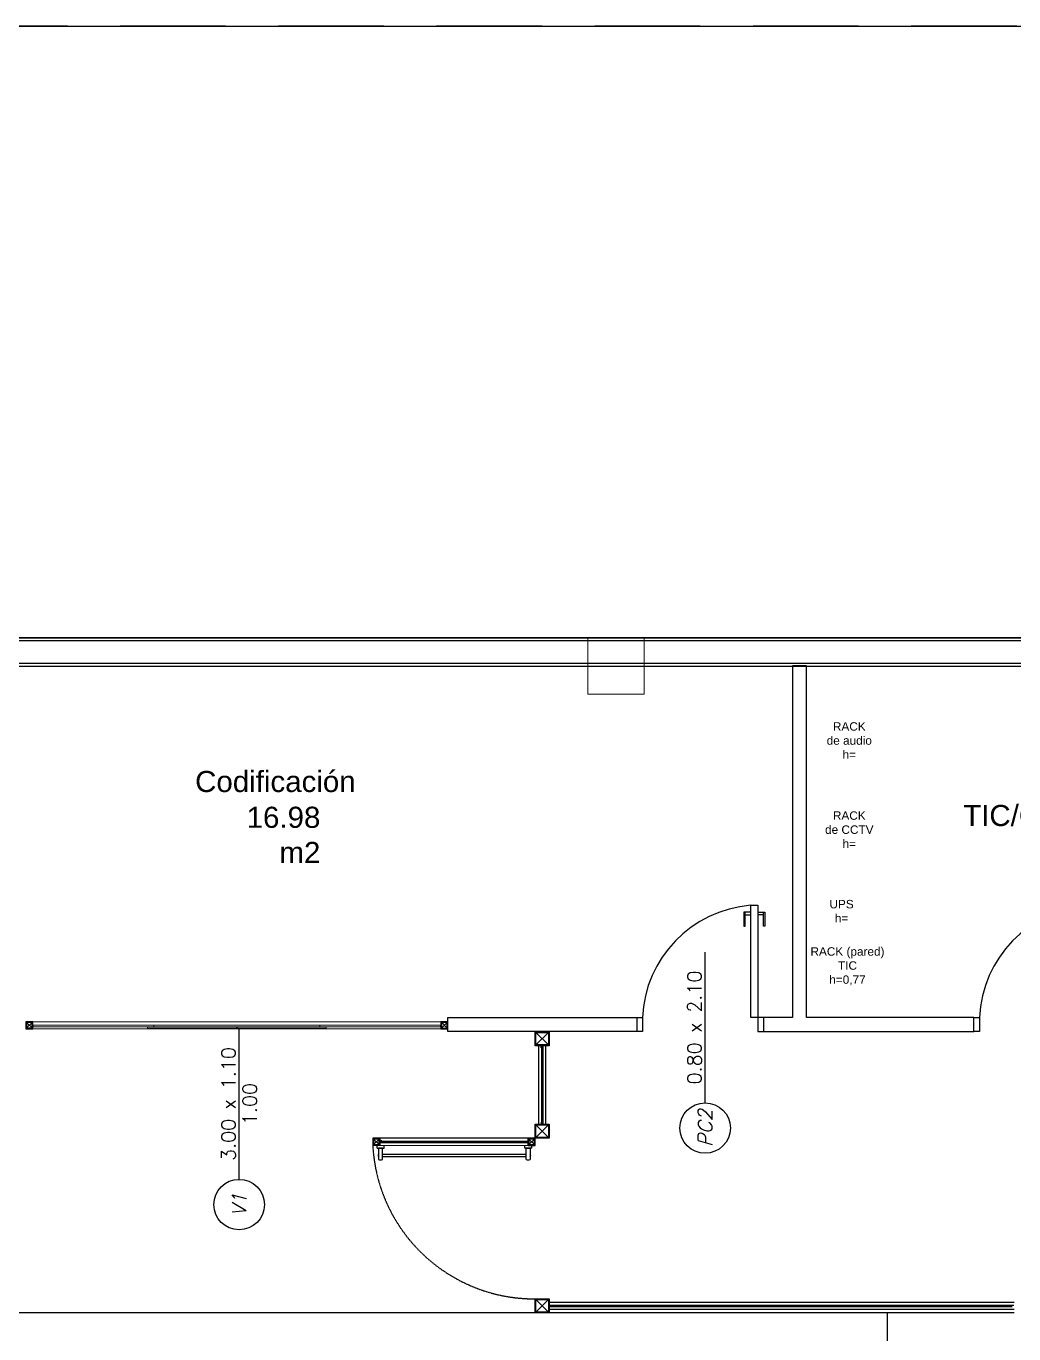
# Model space of a CAD drawing. Header units: millimetres. Extents: x 2698011 to 2856548, y 1019778 to 1210064.
# Drawn here: x 2744734 to 2751756, y 1168062 to 1177361 of the extents above; entities that cross this region are included whole.
import ezdxf
from ezdxf.enums import TextEntityAlignment as Align

# ---------------------------------------------------------------- set-up
doc = ezdxf.new("R2010")
doc.units = ezdxf.units.MM
for name, pattern in [('CONTINUA', [0]), ('DASHED2', [9.525, 6.35, -3.175]), ('HIDDEN', [0.375, 0.25, -0.125]), ('HIDDEN2', [4.7625, 3.175, -1.5875])]:
    doc.linetypes.add(name, pattern=pattern)
for name, color, linetype in [('.REVOQUE', 9, 'Continuous'), ('1- MUROS', 9, 'Continuous'), ('_Proyecciones', 9, 'DASHED2'), ('A-Aberturas', 9, 'Continuous'), ('Arq. Mamparas metálicas', 9, 'Continuous'), ('DURLOCK', 9, 'Continuous'), ('GRADIL', 9, 'Continuous'), ('LOTES', 9, 'Continuous'), ('M-Mampara', 9, 'CONTINUA'), ('Mampostería', 9, 'Continuous'), ('nombre de locales', 9, 'Continuous'), ('nombre de locales-m2', 9, 'Continuous'), ('nomenclatura de aberturas', 9, 'Continuous'), ('Pilar-met', 9, 'CONTINUA'), ('piso', 9, 'Continuous'), ('Textos', 9, 'Continuous')]:
    doc.layers.add(name, color=color, linetype=linetype)
doc.layers.add('ABERTURAS_ALUMINIO', color=9, linetype='Continuous', lineweight=20)
doc.layers.add('PILAR_REF', color=9, linetype='Continuous', lineweight=0)
doc.styles.add('_ROMANS', font='ROMANS.SHX')
doc.styles.add('_Romans Obl', font='ROMANS.SHX', dxfattribs={"oblique": 15})
doc.styles.add('arial', font='arial.ttf')
doc.styles.get("Standard").update_dxf_attribs({"font": 'arial.ttf'})

# ---------------------------------------------------------------- blocks, each defined once
blk = doc.blocks.new('A$C1FB93DB3')
at = {"layer": 'LOTES', "linetype": 'HIDDEN', "ltscale": 3}
blk.add_line((-9.0237, -10.8426), (-18.1495, -104.5753), dxfattribs=at)
at = {"layer": 'LOTES', "ltscale": 3}
blk.add_line((-5.1149, -15.5849), (-13.3985, -100.6673), dxfattribs=at)
blk = doc.blocks.new('A$C41334740')
at = {"linetype": 'ByBlock'}
for points, elevation in [([(0.01, 0.8), (0.05, 0.8), (0.05, 0.9), (0.05, 0.9), (0.05, 0.9), (0.01, 0.9)], 41.5944), ([(0.91, 0.8), (0.87, 0.8), (0.87, 0.9), (0.87, 0.9), (0.87, 0.9), (0.91, 0.9)], 41.5948), ([(0.05, 0.05), (0, 0.05), (0, 0.15), (0.01, 0.15), (0.01, 0.05)], 41.5944), ([(0.1, 0.05), (0.15, 0.05), (0.15, 0.15), (0.14, 0.15), (0.14, 0.05)], 41.5944), ([(0.01, 0.07), (0.05, 0.07)], 41.5944), ([(0.14, 0.07), (0.1, 0.07)], 41.5944)]:
    blk.add_lwpolyline(points, dxfattribs=dict(at, elevation=elevation))
at = {"linetype": 'ByBlock', "elevation": 41.5944}
blk.add_lwpolyline([(0.05, 0), (0.05, 0.8), (0.1, 0.8), (0.1, 0)], close=True, dxfattribs=at)
at = {"linetype": 'ByBlock'}
blk.add_arc((0.0325, 0.8371, 41.5952), 0.8383, 274.61539, 357.46275, dxfattribs=at)
blk = doc.blocks.new('cot abert izq')
blk.add_line((0.359, 0), (2.501, 0))
blk.add_circle((0, 0), 0.359)
at = {"style": '_ROMANS'}
for tag, p in [('DIM', (1.43, 0.05)), ('ANT', (1.43, -0.25))]:
    blk.add_attdef(tag, text='', height=0.2, rotation=360, dxfattribs=at).set_placement(p, align=Align.CENTER)
at = {"style": '_Romans Obl', "oblique": 15}
blk.add_attdef('ABERTURA', text='', height=0.2, rotation=360, dxfattribs=at).set_placement((0, 0), align=Align.MIDDLE_CENTER)

msp = doc.modelspace()

# ---------------------------------------------------------------- hatches: boundary and pattern name
at = {"layer": 'ABERTURAS_ALUMINIO'}
for points in [[(2744798.025, 1170243.753), (2744781.091, 1170243.753), (2744781.091, 1170257.622), (2744798.025, 1170257.622), (2744798.025, 1170255.688), (2744783.025, 1170255.688), (2744783.025, 1170245.688), (2744798.025, 1170245.688)], [(2746214.362, 1170230.39), (2746231.296, 1170230.39), (2746231.296, 1170244.259), (2746214.362, 1170244.259), (2746214.362, 1170242.324), (2746229.362, 1170242.324), (2746229.362, 1170232.324), (2746214.362, 1170232.324)], [(2746248.019, 1170230.39), (2746231.085, 1170230.39), (2746231.085, 1170244.259), (2746248.019, 1170244.259), (2746248.019, 1170242.324), (2746233.019, 1170242.324), (2746233.019, 1170232.324), (2746248.019, 1170232.324)], [(2747664.15, 1170243.753), (2747681.085, 1170243.753), (2747681.085, 1170257.622), (2747664.15, 1170257.622), (2747664.15, 1170255.688), (2747679.15, 1170255.688), (2747679.15, 1170245.688), (2747664.15, 1170245.688)]]:
    msp.add_hatch(color=256, dxfattribs=at).paths.add_polyline_path(points)

# ---------------------------------------------------------------- linework, layer by layer
at = {"layer": '.REVOQUE'}
msp.add_lwpolyline([(2741975.849, 1172810.659), (2762493.242, 1172810.676), (2762493.082, 1173010.339), (2741825.849, 1173010.659), (2741825.849, 1170210.659), (2741975.849, 1170210.659)], close=True, dxfattribs=at)
at = {"layer": '1- MUROS', "elevation": -0.018}
msp.add_lwpolyline([(2751472.906, 1170210.677), (2751472.914, 1170310.677), (2750282.028, 1170310.659), (2750282.028, 1172810.813), (2750182.028, 1172810.813), (2750182.028, 1170310.659), (2749975.391, 1170310.659), (2749975.39, 1170210.659), (2751472.906, 1170210.677)], dxfattribs=at)
at = {"layer": '_Proyecciones', "linetype": 'Continuous', "ltscale": 2.5}
for p, q in [((2747228.25, 1169381.995), (2747228.25, 1169401.995)), ((2747228.25, 1169381.995), (2747278.25, 1169381.995)), ((2747278.25, 1169381.995), (2747278.25, 1169401.995)), ((2748278.25, 1169381.995), (2748278.25, 1169401.995)), ((2748328.25, 1169381.995), (2748278.25, 1169381.995)), ((2748328.25, 1169381.995), (2748328.25, 1169401.995))]:
    msp.add_line(p, q, dxfattribs=at)
for points in [[(2747238.25, 1169381.995), (2747238.25, 1169301.995)], [(2747268.25, 1169301.995), (2747268.25, 1169301.995), (2747268.25, 1169381.995), (2747238.25, 1169381.995)], [(2748288.25, 1169301.995), (2748288.25, 1169301.995), (2748288.25, 1169381.995), (2748318.25, 1169381.995)], [(2748318.25, 1169381.995), (2748318.25, 1169301.995)], [(2747238.25, 1169339.201), (2747238.25, 1169319.201)], [(2748288.25, 1169319.201), (2747268.25, 1169319.201), (2747268.25, 1169339.201), (2748288.25, 1169339.201)]]:
    msp.add_lwpolyline(points, dxfattribs=at)
for centre, radius, start, end in [((2747255.431, 1169329.201), 19.879, 149.7978281, 210.2021719), ((2747253.25, 1169331.062), 32.709, 242.7040034, 297.2959966), ((2748303.25, 1169331.062), 32.709, 242.7040034, 297.2959966), ((2748301.07, 1169329.201), 19.879, 329.7978281, 30.2021719)]:
    msp.add_arc(centre, radius, start, end, dxfattribs=at)
at = {"layer": 'A-Aberturas'}
for p, q in [((2744776.091, 1170236.768), (2744736.091, 1170276.768)), ((2744736.091, 1170236.768), (2744776.091, 1170276.768)), ((2744776.091, 1170236.768), (2744736.091, 1170276.768)), ((2744736.091, 1170236.768), (2744776.091, 1170276.768)), ((2747686.085, 1170235.39), (2747726.085, 1170275.39)), ((2747686.085, 1170235.39), (2747726.085, 1170275.39)), ((2747726.085, 1170235.39), (2747688.019, 1170275.39)), ((2747726.085, 1170235.39), (2747688.019, 1170275.39)), ((2748353.135, 1168280.323), (2748353.135, 1168230.323)), ((2748353.135, 1168280.323), (2748353.135, 1168230.323)), ((2748353.135, 1168280.323), (2748353.135, 1168230.323)), ((2748353.135, 1168280.323), (2748353.135, 1168230.323))]:
    msp.add_line(p, q, dxfattribs=at)
at = {"layer": 'A-Aberturas', "linetype": 'ByBlock'}
for p, q in [((2748448.25, 1170115.649), (2748358.25, 1170205.659)), ((2748448.25, 1170205.659), (2748358.25, 1170115.659)), ((2748448.25, 1170115.649), (2748358.25, 1170205.659)), ((2748448.25, 1170205.659), (2748358.25, 1170115.659)), ((2748448.253, 1169456.984), (2748358.254, 1169546.995)), ((2748448.254, 1169546.995), (2748358.254, 1169456.995)), ((2748448.253, 1169456.984), (2748358.254, 1169546.995)), ((2748448.254, 1169546.995), (2748358.254, 1169456.995)), ((2748448.135, 1168215.574), (2748358.135, 1168305.584)), ((2748448.135, 1168305.584), (2748358.135, 1168215.584)), ((2748448.135, 1168215.574), (2748358.135, 1168305.584)), ((2748448.135, 1168305.584), (2748358.135, 1168215.584))]:
    msp.add_line(p, q, dxfattribs=at)
at = {"layer": 'A-Aberturas'}
for points in [[(2744736.091, 1170236.768), (2744776.091, 1170236.768), (2744776.091, 1170276.768), (2744736.091, 1170276.768)], [(2744736.091, 1170236.768), (2744776.091, 1170236.768), (2744776.091, 1170276.768), (2744736.091, 1170276.768)], [(2747686.085, 1170235.39), (2747726.085, 1170235.39), (2747726.085, 1170275.39), (2747686.085, 1170275.39)], [(2747686.085, 1170235.39), (2747726.085, 1170235.39), (2747726.085, 1170275.39), (2747686.085, 1170275.39)]]:
    msp.add_lwpolyline(points, close=True, dxfattribs=at)
at = {"layer": 'A-Aberturas', "linetype": 'ByBlock'}
for points in [[(2748410.75, 1170110.659), (2748410.75, 1170108.159), (2748398.25, 1170108.159), (2748398.25, 1170095.659), (2748395.75, 1170095.659), (2748395.75, 1170110.659), (2748410.75, 1170110.659)], [(2748410.75, 1170110.659), (2748410.75, 1170108.159), (2748398.25, 1170108.159), (2748398.25, 1170095.659), (2748395.75, 1170095.659), (2748395.75, 1170110.659), (2748410.75, 1170110.659)], [(2748410.751, 1169551.995), (2748410.751, 1169554.495), (2748398.251, 1169554.495), (2748398.251, 1169566.995), (2748395.751, 1169566.995), (2748395.751, 1169551.995), (2748410.751, 1169551.995)], [(2748453.135, 1168268.028), (2748455.635, 1168268.028), (2748455.635, 1168255.528), (2748468.135, 1168255.528), (2748468.135, 1168253.028), (2748453.135, 1168253.028), (2748453.135, 1168268.028)], [(2748453.135, 1168268.028), (2748455.635, 1168268.028), (2748455.635, 1168255.528), (2748468.135, 1168255.528), (2748468.135, 1168253.028), (2748453.135, 1168253.028), (2748453.135, 1168268.028)]]:
    msp.add_lwpolyline(points, dxfattribs=at)
at = {"layer": 'ABERTURAS_ALUMINIO'}
for p, q in [((2744781.091, 1170280.39), (2747681.085, 1170280.39)), ((2744781.091, 1170243.753), (2747681.085, 1170243.753)), ((2746231.085, 1170230.39), (2744781.091, 1170230.39)), ((2744798.025, 1170257.622), (2745931.19, 1170257.622)), ((2744931.091, 1170230.39), (2747681.085, 1170230.39)), ((2747664.15, 1170257.622), (2745931.19, 1170257.622))]:
    msp.add_line(p, q, dxfattribs=at)
for points in [[(2744798.025, 1170243.753), (2744781.091, 1170243.753), (2744781.091, 1170257.622), (2744798.025, 1170257.622), (2744798.025, 1170255.688), (2744783.025, 1170255.688), (2744783.025, 1170245.688), (2744798.025, 1170245.688)], [(2744783.025, 1170255.688), (2745641.091, 1170255.688), (2745641.091, 1170245.688), (2744783.025, 1170245.688)], [(2746229.362, 1170242.324), (2745596.091, 1170242.324), (2745596.091, 1170232.324), (2746229.362, 1170232.324)], [(2746214.362, 1170230.39), (2746231.296, 1170230.39), (2746231.296, 1170244.259), (2746214.362, 1170244.259), (2746214.362, 1170242.324), (2746229.362, 1170242.324), (2746229.362, 1170232.324), (2746214.362, 1170232.324)], [(2746248.019, 1170230.39), (2746231.085, 1170230.39), (2746231.085, 1170244.259), (2746248.019, 1170244.259), (2746248.019, 1170242.324), (2746233.019, 1170242.324), (2746233.019, 1170232.324), (2746248.019, 1170232.324)], [(2746233.019, 1170242.324), (2746866.085, 1170242.324), (2746866.085, 1170232.324), (2746233.019, 1170232.324)], [(2747679.15, 1170255.688), (2746821.085, 1170255.688), (2746821.085, 1170245.688), (2747679.15, 1170245.688)], [(2747664.15, 1170243.753), (2747681.085, 1170243.753), (2747681.085, 1170257.622), (2747664.15, 1170257.622), (2747664.15, 1170255.688), (2747679.15, 1170255.688), (2747679.15, 1170245.688), (2747664.15, 1170245.688)]]:
    msp.add_lwpolyline(points, close=True, dxfattribs=at)
at = {"layer": 'Arq. Mamparas metálicas'}
for points in [[(2748453.25, 1170210.659), (2748453.25, 1170110.659), (2748353.25, 1170110.659), (2748353.25, 1170210.659)], [(2748453.25, 1170210.659), (2748453.25, 1170110.659), (2748353.25, 1170110.659), (2748353.25, 1170210.659)], [(2748448.25, 1170205.659), (2748448.25, 1170115.659), (2748358.25, 1170115.659), (2748358.25, 1170205.659)], [(2748448.25, 1170205.659), (2748448.25, 1170115.659), (2748358.25, 1170115.659), (2748358.25, 1170205.659)], [(2748448.25, 1170205.659), (2748448.25, 1170115.659), (2748358.25, 1170115.659), (2748358.25, 1170205.659)], [(2748448.25, 1170205.659), (2748448.25, 1170115.659), (2748358.25, 1170115.659), (2748358.25, 1170205.659)], [(2748453.254, 1169551.995), (2748453.254, 1169451.995), (2748353.254, 1169451.995), (2748353.254, 1169551.995)], [(2748453.254, 1169551.995), (2748453.254, 1169451.995), (2748353.254, 1169451.995), (2748353.254, 1169551.995)], [(2748448.253, 1169546.995), (2748448.253, 1169456.995), (2748358.253, 1169456.995), (2748358.253, 1169546.995)], [(2748448.253, 1169546.995), (2748448.253, 1169456.995), (2748358.253, 1169456.995), (2748358.253, 1169546.995)], [(2748448.254, 1169546.995), (2748448.254, 1169456.995), (2748358.254, 1169456.995), (2748358.254, 1169546.995)], [(2748448.254, 1169546.995), (2748448.254, 1169456.995), (2748358.254, 1169456.995), (2748358.254, 1169546.995)], [(2747248.131, 1169402.14), (2747248.131, 1169452.14), (2747198.131, 1169452.14), (2747198.131, 1169402.14)], [(2747248.132, 1169402.14), (2747248.132, 1169452.14), (2747198.132, 1169452.14), (2747198.132, 1169402.14)], [(2747248.131, 1169452.137), (2747248.131, 1169402.144), (2748303.25, 1169401.998), (2748303.25, 1169451.991)], [(2748353.25, 1169401.995), (2748353.25, 1169451.995), (2748303.25, 1169451.995), (2748303.25, 1169401.995)], [(2747243.131, 1169407.14), (2747243.131, 1169447.14), (2747203.131, 1169447.14), (2747203.131, 1169407.14)], [(2747243.132, 1169407.14), (2747243.132, 1169447.14), (2747203.132, 1169447.14), (2747203.132, 1169407.14)], [(2748348.25, 1169406.995), (2748348.25, 1169446.995), (2748308.25, 1169446.995), (2748308.25, 1169406.995)], [(2748453.135, 1168310.584), (2748453.135, 1168210.584), (2748353.135, 1168210.584), (2748353.135, 1168310.584)], [(2748453.135, 1168310.584), (2748453.135, 1168210.584), (2748353.135, 1168210.584), (2748353.135, 1168310.584)], [(2748448.135, 1168305.584), (2748448.135, 1168215.584), (2748358.135, 1168215.584), (2748358.135, 1168305.584)], [(2748448.135, 1168305.584), (2748448.135, 1168215.584), (2748358.135, 1168215.584), (2748358.135, 1168305.584)], [(2748448.135, 1168305.584), (2748448.135, 1168215.584), (2748358.135, 1168215.584), (2748358.135, 1168305.584)], [(2748448.135, 1168305.584), (2748448.135, 1168215.584), (2748358.135, 1168215.584), (2748358.135, 1168305.584)]]:
    msp.add_lwpolyline(points, close=True, dxfattribs=at)
at = {"layer": 'DURLOCK'}
msp.add_lwpolyline([(2749075.416, 1170210.659), (2747731.085, 1170210.659), (2747731.085, 1170310.659), (2749075.416, 1170310.659)], close=True, dxfattribs=at)
at = {"layer": 'GRADIL'}
for p, q in [((2748378.277, 1169551.995), (2748378.272, 1170110.659)), ((2748428.277, 1169551.995), (2748428.272, 1170110.659)), ((2751757.588, 1168285.663), (2748453.135, 1168285.55)), ((2751757.588, 1168235.663), (2748453.135, 1168235.55))]:
    msp.add_line(p, q, dxfattribs=at)
at = {"layer": 'GRADIL', "linetype": 'ByBlock'}
for p, q in [((2748398.25, 1170106.406), (2748398.278, 1169564.495)), ((2748408.261, 1170108.159), (2748408.278, 1169554.495)), ((2747243.132, 1169407.14), (2747203.132, 1169447.14)), ((2747243.131, 1169447.14), (2747203.132, 1169407.14)), ((2747250.631, 1169432.12), (2748303.25, 1169431.985)), ((2747250.631, 1169422.129), (2748303.25, 1169421.988)), ((2748348.25, 1169406.995), (2748308.25, 1169446.995)), ((2748348.25, 1169446.995), (2748308.25, 1169406.995)), ((2748455.635, 1168265.539), (2751755.088, 1168265.664)), ((2748457.389, 1168255.528), (2751745.088, 1168255.663))]:
    msp.add_line(p, q, dxfattribs=at)
msp.add_lwpolyline([(2747248.131, 1169419.64), (2747250.631, 1169419.64), (2747250.631, 1169432.14), (2747263.131, 1169432.14), (2747263.131, 1169434.64), (2747248.131, 1169434.64), (2747248.131, 1169419.64)], dxfattribs=at)
at = {"layer": 'M-Mampara', "linetype": 'HIDDEN2'}
msp.add_arc((2748348.005, 1169462.004), 1151.431, 182.9802054, 270.2552658, dxfattribs=at)
at = {"layer": 'Mampostería'}
msp.add_lwpolyline([(2741955.849, 1172830.659), (2762493.146, 1172830.676), (2762493.018, 1172990.34), (2741845.849, 1172990.659), (2741845.849, 1170230.659), (2741955.849, 1170230.659)], close=True, dxfattribs=at)
at = {"layer": 'Pilar-met', "linetype": 'ByBlock'}
for points in [[(2744731.091, 1170230.39), (2744781.091, 1170230.39), (2744781.091, 1170280.39), (2744731.091, 1170280.39), (2744731.091, 1170230.39)], [(2747681.085, 1170230.39), (2747731.085, 1170230.39), (2747731.085, 1170280.39), (2747681.085, 1170280.39), (2747681.085, 1170230.39)]]:
    msp.add_lwpolyline(points, dxfattribs=at)
at = {"layer": 'PILAR_REF'}
msp.add_lwpolyline([(2748728.259, 1173010.659), (2749128.261, 1173010.659), (2749128.261, 1172610.659), (2748728.259, 1172610.659)], close=True, dxfattribs=at)
at = {"layer": 'piso'}
for p, q in [((2751757.588, 1168210.69), (2742225.849, 1168210.69)), ((2750857.584, 1159585.764), (2750857.584, 1168210.659))]:
    msp.add_line(p, q, dxfattribs=at)
msp.add_lwpolyline([(2737475.849, 1169210.659), (2737475.849, 1177360.659), (2831651.799, 1177360.659), (2831688.902, 1158882.314), (2830690.92, 1157876.284), (2830857.858, 1074736.738), (2831859.872, 1073734.724, -0.47517693), (2823806.113, 1068470.262, -0.0069099)], format="xyb", dxfattribs=at)
msp.add_lwpolyline([(2741825.849, 1173010.659), (2827310.525, 1173010.659), (2827513.494, 1071926.241), (2741825.849, 1096710.659), (2741825.849, 1173010.659)], dxfattribs=at)

# ---------------------------------------------------------------- block references
at = {"xscale": 1000, "yscale": 1000, "zscale": 1000, "rotation": 275.5607761118083}
msp.add_blockref('A$C1FB93DB3', (2843317.747, 1169430.057), dxfattribs=at)
at = {"layer": 'A-Aberturas', "extrusion": (0, 0, -1), "xscale": -999.9999999999999, "yscale": 1000, "zscale": -999.9999999999999, "rotation": 180.001140606998}
for p in [(-2749985.421, 1171110.641, 41594.803), (-2752382.919, 1171110.659, 41594.39)]:
    msp.add_blockref('A$C41334740', p, dxfattribs=at)
at = {"layer": 'nomenclatura de aberturas'}
ref = msp.add_blockref('cot abert izq', (2749561.228, 1169524.872), dxfattribs=dict(at, xscale=500.0000000000088, yscale=500.0000000000088, zscale=500.0000000000088, rotation=90.00001073071637))
ref.add_attrib('ABERTURA', 'PC2', dxfattribs={"layer": '0', "color": 2, "height": 100, "rotation": 90.0000107, "style": '_Romans Obl', "oblique": 15}).set_placement((2749561.228, 1169524.872, 0), align=Align.MIDDLE_CENTER)
ref.add_attrib('DIM', '0.80 x 2.10', dxfattribs={"layer": '0', "color": 2, "height": 100, "rotation": 90.0000107, "style": '_ROMANS'}).set_placement((2749536.227, 1170240, 0), align=Align.CENTER)
ref = msp.add_blockref('cot abert izq', (2746248.023, 1168980.78), dxfattribs=dict(at, xscale=500.0000000000309, yscale=500.0000000000309, zscale=500.0000000000309, rotation=90.00016057438798))
ref.add_attrib('ABERTURA', 'V1', dxfattribs={"layer": '0', "color": 2, "height": 100, "rotation": 90.0001606, "style": '_Romans Obl', "oblique": 15}).set_placement((2746248.023, 1168980.78, 0), align=Align.MIDDLE_CENTER)
ref.add_attrib('DIM', '3.00 x 1.10', dxfattribs={"layer": '0', "color": 2, "height": 100, "rotation": 90.0001606, "style": '_ROMANS'}).set_placement((2746223.021, 1169695.907, 0), align=Align.CENTER)
ref.add_attrib('ANT', '1.00', dxfattribs={"layer": '0', "color": 2, "height": 100, "rotation": 90.0001606, "style": '_ROMANS'}).set_placement((2746373.021, 1169695.907, 0), align=Align.CENTER)

# ---------------------------------------------------------------- texts
at = {"layer": 'nombre de locales'}
for s, p in [('Codificación', (2745935, 1171914.479)), ('TIC/CCTV', (2751396.147, 1171672.594))]:
    msp.add_text(s, height=150, dxfattribs=at).set_placement(p)
at = {"layer": 'nombre de locales-m2', "insert": (2746825.544, 1171809.97), "char_height": 150, "attachment_point": 3}
msp.add_mtext_dynamic_manual_height_columns('16.98 m2', width=3.02025, gutter_width=12.5, heights=[0], dxfattribs=at)
at = {"layer": 'Textos', "char_height": 60, "attachment_point": 8, "style": 'arial'}
for s, insert in [('RACK\\Pde audio\\Ph= ', (2750586.289, 1172150.74, 17660.659)), ('RACK\\Pde CCTV\\Ph=', (2750586.289, 1171517.045, 17660.659)), ('UPS\\Ph=', (2750531.406, 1170987.323, 17660.659)), ('RACK (pared)\\PTIC\\Ph=0,77', (2750573.39, 1170539.5, 17660.659))]:
    msp.add_mtext(s, dxfattribs=dict(at, insert=insert))

doc.saveas('drawing.dxf')
